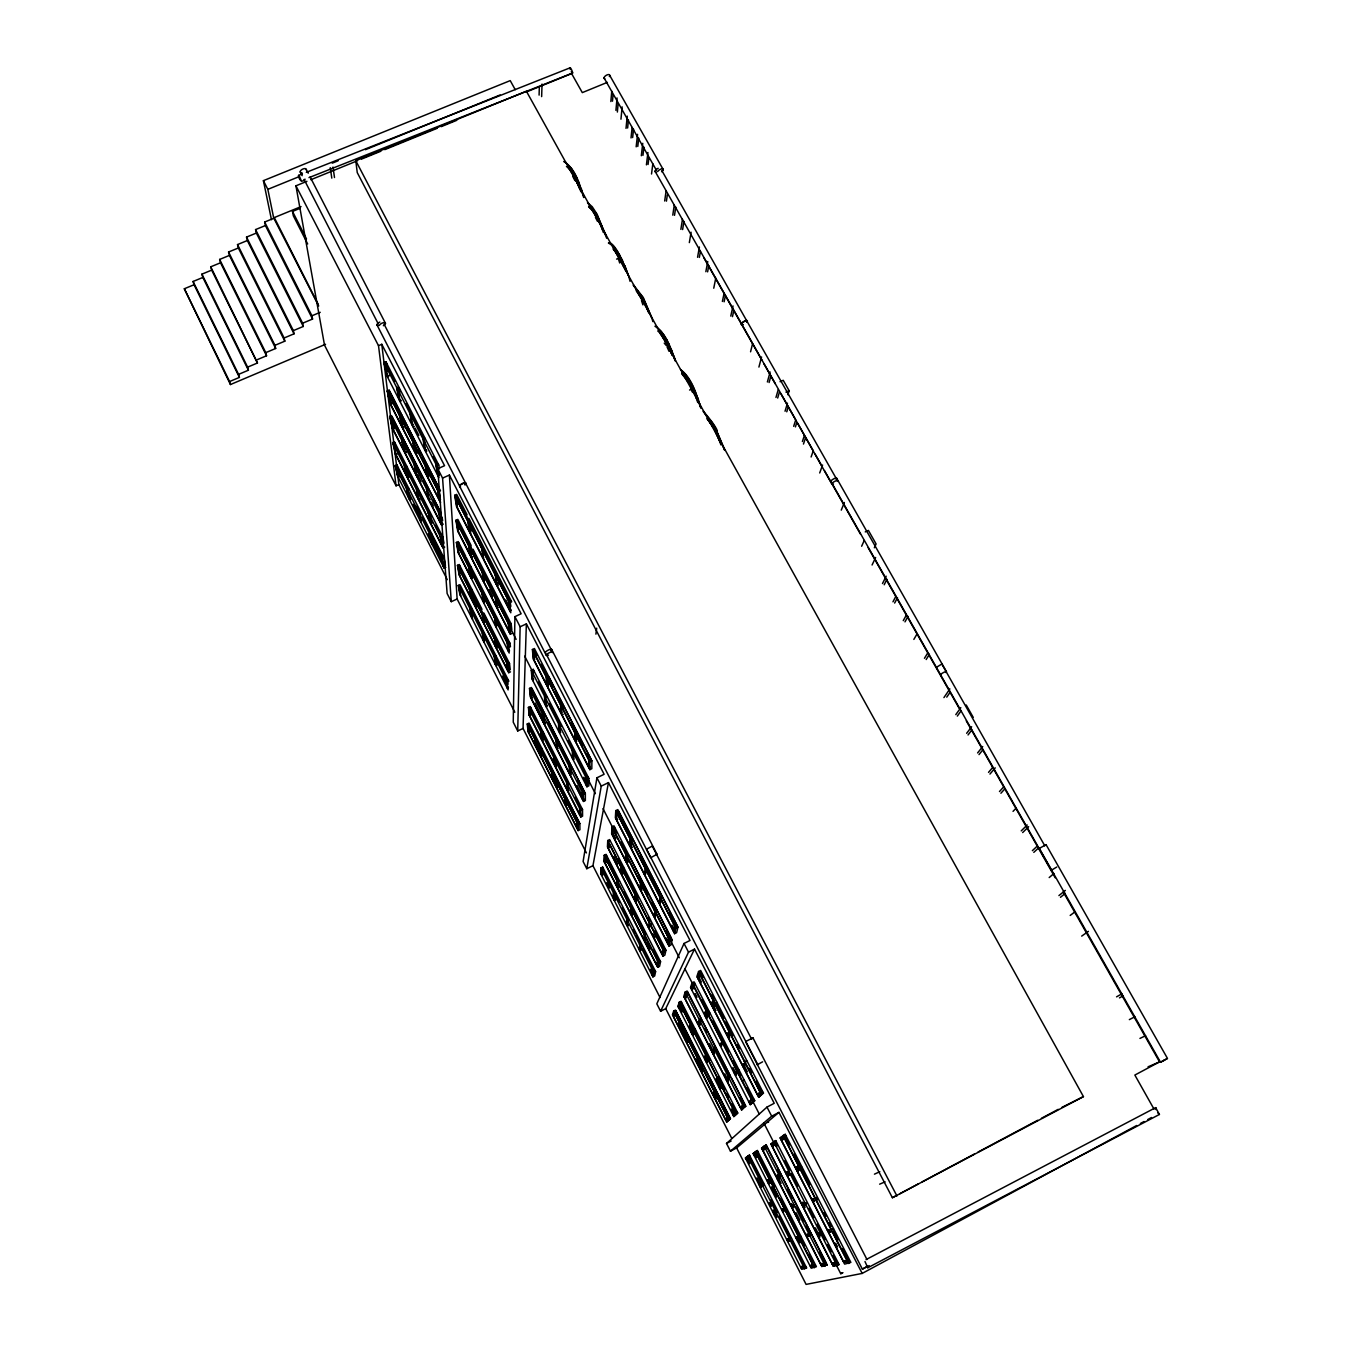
<?xml version="1.0" encoding="UTF-8"?>
<svg xmlns="http://www.w3.org/2000/svg" width="1352" height="1352" viewBox="0 0 1352 1352"><rect width="100%" height="100%" fill="white"/><g stroke="black" fill="none" stroke-linecap="round" stroke-linejoin="round"><path stroke-width="1.5" d="M586.92 786.779L532.063 679.11L531.285 670.288L533.229 669.358L588.88 778.414L588.847 785.833L586.92 786.779L586.954 776.994L582.036 767.53M588.137 777.231L586.177 778.194L586.193 785.056L587.326 784.498L587.343 777.62L569.648 742.958M589.066 767.885L589.1 760.568L547.205 678.687L547.729 687.036L589.066 767.885L590.249 767.311M589.827 769.677L533.212 658.897L532.418 649.501L534.412 648.538L591.889 760.787L591.821 768.697L589.827 769.677L589.894 759.334L588.695 759.925L588.661 766.956L589.844 766.381M449.388 475.059L457.128 599.004L451.281 601.674L442.577 478.101L449.388 475.059L521.128 613.774L514.909 616.647L513.253 722.188L517.715 730.976L523.055 728.441L526.367 623.88L520.131 626.77L517.715 730.976M539.093 95.113L539.33 86.731M541.645 96.617L542.034 84.061M600.896 868.001L600.71 873.662L652.881 976.888L654.672 975.992L655.602 971.632L602.688 867.105L600.896 868.001L653.777 972.544L652.881 976.888M601.961 870.451L601.775 875.42L602.84 874.913M602.553 870.891L602.688 867.105M603.972 861.241L604.209 855.258L606.051 854.346L660.57 961.745L659.556 966.376L657.714 967.305L603.972 861.241L605.797 860.345M616.58 883.278L618.405 886.895L617.323 887.436L604.445 862.035L604.682 856.357L606.524 855.444L606.152 862.525L605.071 863.049L605.29 857.793L606.389 857.236M605.527 861.494L605.78 855.816L618.827 881.521M607.741 840.538L607.437 846.927L662.936 956.117L664.829 955.171L665.961 950.236L609.634 839.592L607.741 840.538L664.018 951.2L662.936 956.117M612.017 826.799L611.645 833.592L668.953 946.028L670.913 945.048L672.164 939.809L613.977 825.835L612.017 826.799L670.169 940.806L668.953 946.028M627.041 860.751L625.875 861.325L612.152 834.404L612.507 827.982L614.484 827.018L614.281 830.229M614.332 828.945L613.166 829.52L612.828 835.485L613.977 834.911L615.887 838.663M613.504 830.618L613.673 827.407L616.461 832.866M615.785 810.608L615.363 817.842L674.58 933.691L676.608 932.677L677.977 927.066L617.813 809.611L615.785 810.608L675.915 928.097L674.58 933.691M615.887 818.687L616.309 811.825L618.337 810.828L632.719 838.916L631.891 839.322M630.59 844.256L629.407 844.848L616.58 819.785L616.985 813.414M615.194 899.486L615.549 894.551L619.317 901.987M617.087 881.014L616.715 886.033L617.796 885.492L618.185 880.473M616.039 897.491L616.275 894.196L614.484 895.092L614.146 900.009L615.92 899.131M617.323 887.436L617.729 882.079L604.682 856.357M657.021 965.717L617.813 888.315L618.202 883.093L657.934 961.424L657.021 965.717L658.12 965.159M618.185 888.94L618.574 883.954M620.602 872.412L621.024 867.071L608.856 843.158L608.586 848.769L620.602 872.412L621.717 871.854L622.157 866.514L621.024 867.071M652.137 846.132L646.543 849.208L757.779 1064.632M622.19 869.218L621.717 874.778L622.85 874.22M610.851 101.569L611.746 91.159M612.473 101.197L613.031 94.944M613.166 829.52L625.739 854.143L625.232 859.821L626.398 859.247M625.875 861.325L626.415 855.258M615.92 110.357L617.053 97.952M628.105 855.765L628.9 855.36L671.336 938.474L669.341 939.471L668.226 944.321L626.398 862.255L626.939 856.34M617.357 112.047L618.117 103.783M629.407 844.848L629.964 838.798L631.181 838.206L618.472 813.11M620.957 119.196L622.14 106.859M645.597 873.595L644.397 874.186L631.012 848.025L631.604 841.992M626.01 128.389L627.243 116.137M627.632 128.017L628.46 119.838M631.029 137.938L632.128 127.443M632.652 137.566L633.547 129.167M627.683 920.458L626.297 923.957L626.77 919.495L627.835 918.971M636.167 146.827L637.553 134.321M637.789 146.455L638.736 138.107M631.57 909.609L631.046 914.29L632.128 913.749M641.321 155.75L642.758 143.312M631.773 909.203L630.319 912.887L630.86 908.189L631.959 907.631L625.351 894.585M642.96 155.379L643.924 147.081M634.663 900.077L635.254 895.058L622.562 870.096L622.123 875.42L634.663 900.077L635.778 899.519M646.425 164.859L647.929 152.506M648.064 164.488L648.825 158.302M648.402 927.134L635.389 901.514L635.998 896.511L649.18 922.419L648.402 927.134L650.278 926.289M651.529 174.002L652.83 163.778M595.911 634.156L596.688 628.173M627.953 862.339L626.804 862.897L627.328 857.252L640.442 882.957L639.75 888.298L640.899 887.723L641.372 884.157M644.397 874.186L645.174 868.491M664.677 200.992L666.147 190.615M666.435 201.161L667.313 194.925M672.772 215.154L674.31 204.879M641 948.715L639.209 949.611L639.851 945.352M674.513 215.323L675.763 207.093M639.918 950.895L641.625 946.214L640.983 950.355M639.226 949.51L640.916 944.811M680.867 229.384L682.473 219.227M682.625 229.553L683.926 221.424M636.116 915.693L645.462 934.097L644.346 940.569L645.445 940.029M526.367 623.88L604.124 774.29L596.925 777.789L583.101 861.528L586.785 868.711L592.937 865.686L608.451 782.622L601.251 786.12L586.785 868.711M689.334 242.616L691.092 232.206M650.058 923.433L649.146 928.587L661.855 953.599L662.801 949.222L649.923 923.906L651.072 923.332L650.532 926.458M641.659 889.21L640.51 889.785L641.203 884.462L654.824 911.163L653.945 916.149L655.889 915.287M654.706 917.653L655.99 910.572M697.564 257.286L699.407 246.994M699.339 257.438L700.454 251.269M705.845 271.701L707.755 261.527M707.603 271.87L708.769 265.752M713.755 288.213L715.749 278.157M656.666 964.872L657.528 960.765M722.39 301.445L724.165 292.995M724.114 301.8L725.466 295.412M657.765 964.314L658.627 960.207M658.424 963.722L659.032 960.866M657.714 967.305L658.694 962.692L604.209 855.258M659.184 963.351L659.793 960.478L657.934 961.424M730.773 316.098L733.021 305.924M663.308 951.571L663.95 948.648L662.801 949.222M732.463 316.672L733.815 310.571M664.474 951.994L665.15 948.935L663.224 949.898L662.226 954.478L663.359 953.904M656.768 912.093L655.602 912.684L668.902 938.761L667.854 943.426L669.73 939.724M546.225 655.196L376.971 324.886M674.648 930.396L673.448 930.987L674.614 926.019L675.831 925.41M465.037 484.54A3.448 1.2 -27 0 0 465.815 483.61L384.086 324.142M750.563 351.824L752.523 343.915M758.911 367.085L761.565 356.962M570.274 69.527C569.074 63.206 575.242 77.148 571.254 71.69M767.378 381.974L770.116 371.986M769.085 382.548L770.741 376.566M775.963 397.471L778.245 389.596M777.687 398.046L779.394 392.148M787.929 394.767L789.145 390.728L783.214 380.301L780.053 381.703M672.502 1014.879L673.668 1011.026L675.476 1010.096L730.452 1118.679L726.683 1122.076L672.502 1014.879L674.293 1013.966M785.039 411.245L787.472 403.149M866.548 1266.03L867.798 1267.754L864.993 1261.551M786.763 411.819L787.979 407.78M674.107 1012.09L673.009 1015.741L674.8 1014.811L675.932 1011.161L674.107 1012.09L687.272 1038.082L685.988 1041.412L687.796 1040.499M674.073 1015.183L675.189 1011.533L688.354 1037.525M677.927 1006.361L679.194 1002.271L681.07 1001.325L737.753 1113.017L733.781 1116.6L677.927 1006.361L679.769 1005.415M793.692 426.319L795.584 420.354M795.415 426.911L796.683 422.939M685.21 991.996L683.808 996.373L741.572 1110.009L745.78 1106.223L687.137 991.016L685.21 991.996L743.837 1107.237L741.572 1110.009M699.322 1023.886L698.19 1024.478L684.349 997.252L685.684 993.128L687.627 992.148L701.654 1019.712L700.86 1020.101M685.481 996.678L686.833 992.537M687.627 992.148L686.258 996.289L684.349 997.252M802.395 441.512L804.339 435.614M803.46 444.064L805.437 438.166M693.559 985.946L694.556 983.022L692.562 984.019L691.092 988.413L693.052 987.416M945.792 672.519C948.597 669.426 937.899 675.07 941.398 674.885M692.258 987.822L693.745 983.428M698.578 971.496L696.888 976.448L758.692 1097.317L763.457 1093.075L700.64 970.449L698.578 971.496L761.362 1094.157L758.692 1097.317M693.458 987.653L694.387 984.949L691.818 989.613L692.985 989.022M711.608 1002.086L713.467 1005.685L712.25 1006.311L697.463 977.395L699.085 972.696M811.115 456.993L813.127 451.196M700.961 973.643L698.223 978.611L699.44 978.003M819.701 472.963L822.574 465.02M675.78 1012.902L673.668 1016.839L685.413 1040.06L687.678 1036.392M686.884 1043L689.182 1039.367L686.884 1043L699.119 1067.218L700.201 1066.66L696.432 1059.207M687.56 1041.784L689.571 1038.167L729.641 1117.31L726.024 1120.554L727.849 1119.608M692.511 1028.94L691.227 1032.235L693.627 1028.365L692.511 1028.94L680.259 1004.773L679.126 1008.355L680.225 1007.798M689.571 1038.167L688.286 1041.412L686.478 1042.324L687.745 1039.097L727.798 1118.273M695.182 1031.407L692.748 1035.26L693.863 1034.702M698.19 1024.478L699.711 1020.692M841.265 510.127L844.358 502.488M742.806 1107.389L740.879 1108.387L698.714 1025.424L700.218 1021.774M699.153 1026.134L700.59 1022.653M709.056 1011.431L707.062 1012.445L705.389 1016.451L706.555 1015.859L704.645 1012.124M713.298 1000.75L711.608 1004.773L714.532 1000.125L713.298 1000.75L699.745 974.268M707.113 1016.856L709.58 1012.53L707.907 1016.434L705.93 1017.448L707.569 1013.561L751.797 1100.241L749.532 1102.978L750.715 1102.37M712.25 1006.311L714.093 1002.018M759.182 1094.951L757.948 1095.576L712.825 1007.324L714.701 1002.829M716.239 1003.471L713.298 1008.085L714.498 1007.46M831.733 483.796L741.487 323.753A3.363 1.166 -30.3 0 1 745.341 321.117A3.363 1.166 -30.3 0 1 746.997 322.029M746.811 322.097A3.363 1.166 -30.3 0 0 747.183 321.607L661.888 170.622M861.647 546.242L864.215 540.496M608.451 782.622L690.027 940.451L684.028 943.476L656.818 1003.826L660.604 1011.245L665.725 1008.643L694.522 949.104L774.223 1103.3L766.973 1107.102L726.514 1143.454L730.469 1151.177L736.637 1147.916L778.955 1112.375L862.187 1273.415L1136.66 1125.506M874.338 547.763L876.096 543.96L868.423 530.44L865.246 531.911M660.604 1011.245L688.523 952.146L694.522 949.104M872.074 565.001L875.623 557.497M699.119 1067.218L700.488 1064.413M714.329 1092.889L712.521 1093.819L699.846 1068.638L702.296 1065.292L701.587 1066.593M702.296 1065.292L699.846 1068.638M707.958 1056.605L705.372 1060.154L706.471 1059.596M882.501 583.557L886.168 576.205M884.191 584.774L886.946 579.281M714.583 1050.149L712.96 1053.309L714.093 1052.718M892.962 601.826L895.801 596.452M894.652 603.06L897.508 597.685M722.424 1042.831L720.667 1046.194L721.833 1045.586M729.167 1031.745L727.258 1035.362L730.401 1031.12L729.167 1031.745L715.022 1004.097M731.229 1032.742L728.069 1036.967L729.286 1036.342M903.271 620.636L906.313 615.126M904.978 621.869L908.037 616.377M913.851 639.412L916.977 634.037M712.555 1093.768L714.076 1091.267M924.464 658.289L927.675 653.05M926.171 659.539L929.399 654.3M725.686 1119.743L728.458 1116.989L725.686 1119.743L713.264 1095.188L714.802 1092.72L715.884 1092.146L719.484 1099.244M715.884 1092.146L713.264 1095.188M719.213 1087.464L720.87 1084.811L707.603 1058.65L706.116 1061.607L707.603 1061.81L706.505 1062.385M722.745 1085.724L719.957 1088.935L721.072 1088.36M726.497 1079.961L730.3 1076.057L702.144 1020.777L701.367 1021.183M727.646 1079.369L729.455 1076.53L726.278 1070.294M729.083 1078.659L727.275 1081.482L728.424 1080.89M867.798 1267.754L1159.424 1114.454L1155.656 1107.626L1155.994 1109.553M734.66 1073.674L738.682 1069.55M732.936 1067.505L735.809 1073.133L737.82 1070.04L733.173 1060.779M737.448 1072.237L735.471 1075.229L736.637 1074.62M744.259 1061.236L745.932 1061.472L742.569 1065.325L744.563 1064.345M747.369 1071.866L743.735 1064.768L745.932 1061.472M650.92 857.658L657.021 854.194L656.514 854.937M943.933 697.598L949.864 688.895M946.755 697.142L950.338 691.937M1044.504 845.828L1046.228 844.611L1039.282 848.397M955.796 714.616L960.816 707.654M957.317 716.087L961.12 710.831M966.646 733.308L971.649 726.717M968.049 734.964L971.818 730.029M735.708 1111.276L732.75 1114.183L733.866 1113.609M726.683 1122.076L730.452 1118.679M742.501 1105.04L740.507 1107.525L741.657 1106.933M977.597 752.946L982.735 746.541M733.781 1116.6L737.753 1113.017M740.879 1108.387L744.918 1104.787L731.212 1077.865M979 754.602L982.87 749.819M768.629 1122.059L767.395 1122.464M750.242 1104.668L754.737 1100.68L694.066 981.856L692.055 982.853L690.517 987.501L750.242 1104.668L754.737 1100.68M757.948 1095.576L762.511 1091.554M988.532 772.381L992.486 767.733M989.951 774.071L995.224 767.868M1056.723 867.038L1051.957 869.928M999.483 791.545L1003.539 787.033M1000.902 793.235L1004.958 788.74M1013.037 811.369L1015.943 808.327M1021.233 830.872L1027.199 824.973M1022.67 832.562L1028.635 826.68M1032.37 850.662L1036.933 846.386M1033.79 852.368L1038.387 848.11M745.425 1158.005L749.464 1155.081L806.586 1267.922L801.719 1269.342L745.425 1158.005L749.464 1155.081M753.132 1153.577L757.39 1150.501L816.388 1266.706L811.217 1268.193L753.132 1153.577L757.39 1150.501M757.847 1151.583L753.706 1154.524L757.086 1151.972L771.198 1179.789M761.582 1148.152L766.111 1144.907L827.204 1264.914L821.729 1266.469L761.582 1148.152L766.111 1144.907M756.545 1153.966L754.45 1155.774L757.678 1153.374L756.545 1153.966L769.288 1179.096L767.023 1180.6L770.42 1178.505L769.288 1179.096M763.322 1148.541L765.79 1146.428M1049.186 877.566L1053.918 873.527M766.584 1146.023L762.173 1149.132L766.584 1146.023L781.186 1174.719L780.391 1175.141M730.469 1151.177L771.705 1116.194L778.955 1112.375M762.95 1150.434L766.398 1147.882L762.95 1150.434L775.963 1176.037L779.597 1173.823L777.704 1170.105M770.944 1144.012L775.761 1140.598L839.068 1264.543L833.221 1266.165L770.944 1144.012L775.761 1140.598M866.97 1259.506L752.929 1037.829L751.577 1038.809M771.569 1145.026L776.251 1141.747L771.569 1145.026L786.458 1174.263L788.47 1173.215M780.121 1137.945L785.242 1134.311L850.881 1262.413L844.645 1264.12L780.121 1137.945L785.242 1134.311M772.752 1144.417L775.423 1142.17L777.315 1145.871M1164.14 1060.374C1152.901 1066.035 1175.108 1054.644 1163.886 1060.289M797.427 1168.517L796.21 1169.176L780.763 1138.992L785.749 1135.494M774.848 1144.299L772.364 1146.361L773.564 1145.736M781.997 1138.35L784.887 1135.95M785.546 1137.488L781.608 1140.344L782.825 1139.702M757.188 1064.768L762.612 1061.827M1058.92 895.599L1065.359 890.41M1060.458 897.289L1065.292 893.402M1070.192 915.439L1075.144 911.704M869.218 1265.624L862.373 1269.122L867.477 1266.249M639.242 876.518L647.642 894.044M842.955 1272.654L840.741 1273.702L842.026 1272.857M1081.684 936.108L1088.428 931.359M745.831 1041.462L752.929 1037.829M775.963 1176.037L779.597 1173.823M762.207 1185.129L759.993 1186.583L761.818 1185.619M779.225 1175.75L776.572 1177.457L777.721 1176.865M771.688 1180.837L768.156 1182.966L769.271 1182.392M770.91 1182.273L768.612 1183.744L769.727 1183.152M788.52 1171.086L785.85 1172.792L787.033 1172.167M780.898 1176.223L781.693 1175.801L826.258 1263.326L824.281 1264.39L821.036 1264.864L777.13 1178.488L779.732 1176.848M798.457 1165.813L795.567 1167.638L799.708 1165.154L798.457 1165.813L784.295 1138.147M780.104 1177.71L777.603 1179.282L778.769 1178.674M786.458 1174.263L789.348 1172.438M796.21 1169.176L799.336 1167.215M838.071 1262.903L832.528 1264.492L787.05 1175.327L789.872 1173.57M842.617 1248.741L848.988 1261.179L847.721 1261.855L843.935 1262.396L796.818 1170.257L801.111 1167.722L809.713 1184.487M790.244 1174.466L787.54 1176.122L788.74 1175.496M742.806 1080.738L743.972 1080.062M1116.549 996.846L1121.957 993.788M1119.473 997.894L1123.089 995.866M1140.361 1123.512L1144.079 1121.518M1147.78 1119.524L1151.498 1117.513M844.797 1260.824L843.563 1261.501L848.431 1260.284M892.388 1197.72L1083.442 1096.607L526.401 91.243L355.779 160.702L357.249 172.6L892.388 1197.72L896.106 1195.726M899.841 1193.748L918.464 1183.811M922.199 1181.834L974.369 1154.033M978.087 1152.039L1037.711 1120.267M1041.429 1118.29L1058.21 1109.35M1061.928 1107.356L1083.442 1096.607M1063.23 891.948L1159.543 1061.895L1134.852 1075.06L1154.033 1109.147M802.919 1266.858L801.077 1267.838L805.707 1266.418M813.549 1266.199L815.476 1265.168L810.558 1266.638L813.549 1266.199L770.555 1181.428L772.448 1180.431M821.847 1263.393L820.681 1264.019L823.774 1263.545M821.036 1264.864L822.996 1263.816M821.729 1266.469L827.204 1264.914M832.528 1264.492L834.539 1263.41M836.719 1262.481L832.156 1263.613L836.719 1262.481L833.085 1255.383M833.221 1266.165L839.068 1264.543M843.935 1262.396L846.014 1261.281M786.695 1239.26L787.777 1238.686M789.162 1238.516L790.261 1237.925M788.875 1239.091L787.033 1240.071L791.478 1238.314M795.72 1237.215L796.835 1236.624L799.911 1242.809M788.926 1240.95L787.844 1241.525L790.328 1240.815M798.373 1236.421L799.505 1235.812M796.074 1238.043L799.928 1236.641L790.244 1217.544M797.257 1237.435L796.125 1238.026L799.928 1236.641M798.846 1237.215L800.773 1236.201M805.674 1234.477L810.152 1233.852M798.018 1238.956L796.903 1239.547L799.573 1238.787M808.547 1233.632L809.73 1233.007L806.13 1225.96M807.262 1234.697L806.029 1235.339L811.014 1233.396M816.608 1233.125L821.374 1232.449M816.98 1234.004L818.23 1233.345M822.286 1231.976L817.047 1233.987M827.441 1229.982L829.131 1230.202L827.813 1230.878L833.457 1228.748M819.058 1234.967L817.875 1235.61L821.002 1234.731M830.821 1229.002L832.528 1229.222M829.993 1231.892L828.759 1232.551L832.156 1231.604L847.18 1260.96M802.801 1203.077L801.601 1203.719L804.508 1202.418M815.053 1198.193L816.287 1197.534L811.893 1199.596L815.053 1198.193L800.266 1169.311L801.499 1168.652L797.325 1171.102L798.559 1170.46M806.553 1203.415L802.429 1205.325L806.553 1203.415L805.792 1204.919M802.868 1206.187L803.629 1204.7M814.428 1201.489L812.755 1201.252L817.166 1199.224L816.371 1200.779M726.514 1143.454L731.128 1141.02M774.24 1211.899L773.141 1212.474L776.538 1210.817L775.44 1211.392M774.983 1213.369L773.885 1213.944L777.299 1212.305M782.859 1209.043L781.726 1209.634L785.343 1207.894L780.594 1198.531M784.211 1208.485L785.343 1207.894M774.29 1214.721L775.372 1214.147M792.356 1205.392L791.19 1206.001L793.861 1204.767M783.619 1210.547L782.504 1211.139L784.988 1210.023M782.909 1211.95L784.025 1211.358M793.151 1206.947L791.985 1207.573L794.672 1206.356M763.593 1183.135L759.469 1185.603L760.551 1185.045L756.951 1177.93M771.958 1179.383L767.615 1181.969L768.73 1181.394M777.13 1178.488L779.073 1177.474M799.877 1168.381L801.973 1167.283M787.05 1175.327L789.061 1174.263M796.818 1170.257L798.035 1169.615M866.057 1259.591L1155.656 1107.626M780.763 1138.992L782.825 1137.911M749.921 1156.129L745.983 1158.934L747.808 1157.988M758.793 1094.022L757.576 1094.664L759.925 1091.824L745.543 1063.737L743.397 1066.931L744.614 1066.305M761.362 1094.157L763.457 1093.075M751.797 1100.241L753.824 1099.193M743.837 1107.237L745.78 1106.223M736.924 1111.614L733.105 1115.011L734.981 1114.048M1129.342 1019.628L1134.886 1016.772M720.464 1084.034L721.579 1083.459L718.013 1076.429M718.825 1086.687L719.923 1086.112M713.687 1090.506L715.157 1090.709M719.179 1087.515L721.038 1086.552M712.166 1093.007L713.248 1092.45L716.29 1098.601M700.218 1069.381L701.299 1068.824M744.749 1062.03L746.828 1060.965M742.13 1064.463L743.786 1064.7M736.215 1069.821L737.82 1070.04M734.254 1072.846L735.843 1073.066M727.883 1076.327L729.049 1075.736M734.626 1073.742L736.603 1072.711M726.092 1079.166L727.241 1078.575M726.463 1080.028L728.39 1079.031M722.83 1040.651L719.872 1044.64L721.038 1044.031M728.508 1037.812L729.708 1037.187M714.955 1048.037L712.2 1051.805L713.332 1051.231M713.366 1054.104L714.498 1053.512L709.428 1043.676M712.825 1007.324L714.87 1006.294L716.695 1002.102L714.616 1003.167M709.141 1013.865L706.386 1018.174L707.552 1017.583M700.133 1018.918L697.564 1023.025L698.714 1022.45M698.714 1025.424L700.623 1024.461M695.097 1029.142L693.221 1030.106L691.818 1033.638L692.934 1033.063L689.351 1026.033M693.711 1031.137L695.587 1030.173M694.201 1033.621L692.342 1034.567L694.337 1029.531L680.766 1002.795M687.272 1038.082L689.097 1037.153L675.932 1011.161M685.413 1040.06L686.478 1039.519L678.349 1023.447M687.458 994.007L685.058 998.418L686.191 997.844M697.463 977.395L699.491 976.364M664.018 951.2L665.961 950.236M658.694 962.692L660.57 961.745M653.726 970.111L651.867 974.538L652.932 973.998M654.858 970.398L653.033 971.311L652.222 975.35L654.013 974.437M653.777 972.544L655.602 971.632M643.958 933.995L645.056 933.455M646.222 933.725L644.329 934.756L643.637 939.167L645.462 938.339M643.265 938.423L644.735 938.609M639.479 944.626L640.544 944.085L636.065 935.229M675.915 928.097L677.977 927.066M638.854 948.8L640.29 948.986M668.902 938.761L670.085 938.17M670.169 940.806L672.164 939.809M660.841 899.114L662.058 898.505M631.418 915.034L632.499 914.493M659.049 903.001L661.06 902.004M628.545 920.34L627.463 920.881L626.99 925.309L628.055 924.785M654.419 910.352L655.585 909.778L651.934 902.595M654.824 911.163L656.818 910.065M627.362 926.036L628.41 925.512M648.791 921.642L649.923 921.084L648.014 917.332M640.442 882.957L641.608 882.383M614.146 897.272L613.081 897.796L613.385 893.064L614.467 892.54M614.737 898.641L613.673 899.164L614.011 894.094L615.819 893.199M640.899 890.562L642.065 889.988M635.254 895.058L636.403 894.483M635.389 901.514L636.505 900.956M659.624 896.731L660.841 896.122M660.063 897.424L661.28 896.832M626.398 862.255L628.342 861.292M623.61 867.207L621.683 868.153L621.227 873.882L622.342 873.324L622.833 867.595L618.337 858.773M617.729 882.079L619.571 881.149M645.969 870.046L647.169 869.437M617.813 888.315L618.895 887.774M609.059 847.18L607.944 847.721L608.214 841.671L610.124 840.741M632.415 840.454L633.243 840.048L677.115 925.714L676.287 926.12L669.713 913.31M631.249 845.828L630.066 846.403L630.674 839.93L616.309 811.825M631.79 846.774L630.59 847.349L631.215 841.045L675.07 926.745L673.837 931.934L675.037 931.325L671.927 925.072M631.012 848.025L632.212 847.434M604.445 862.035L606.271 861.139M625.739 854.143L626.905 853.568M603.144 868.17L601.353 869.066L601.167 874.423L602.231 873.899M616.58 819.785L617.763 819.194M612.152 834.404L613.318 833.846M580.701 808.209L579.619 808.75L579.704 814.563L580.768 814.039M581.816 808.445L579.974 809.341L580.059 815.425L581.14 814.884M580.752 817.03L580.684 810.473L582.526 809.578L530.237 706.521L528.412 707.383L529.173 715.225L580.752 817.03L582.577 816.135L582.526 809.578M578.081 822.168L577.017 822.692L577.118 828.201L578.166 827.678M577.372 823.283L540.344 750.073L540.901 756.63L577.473 829.013L577.372 823.283L579.163 822.405L541.408 749.549L571.203 808.462M578.149 830.584L578.048 824.382L579.839 823.503L529.038 723.1L527.263 723.962L528.024 731.364L578.149 830.584L579.923 829.705L579.839 823.503M568.753 784.633L567.654 785.174L567.891 791.258L579.704 814.563M586.954 776.994L585.788 777.569L585.805 784.16L586.937 783.585M566.843 789.179L568.279 789.382L567.198 790.041M588.88 778.414L586.92 779.377L531.285 670.288M567.891 791.258L568.955 790.734M564.375 797.697L565.423 797.173M566.032 803.781L564.984 804.288L564.73 798.39L566.505 797.393M564.73 798.39L565.778 797.883L555.182 776.91M566.454 799.218L565.406 799.725L565.643 805.488L566.691 804.964M583.472 792.137L582.34 792.678L582.391 798.88L583.506 798.339M564.629 803.46L565.677 802.953M583.489 801.432L583.439 794.452L585.348 793.523L531.387 687.509L529.511 688.405L530.288 696.736L583.489 801.432L585.365 800.519L585.348 793.523M564.984 804.153L566.032 803.646M582.78 799.759L582.712 793.286L584.622 792.356L545.278 715.073L543.403 715.968L543.943 723.354L582.78 799.759L583.878 799.218M542.034 733.375L542.777 741.69L554.421 764.691L555.503 764.167M568.279 789.382L568.06 783.264L566.961 783.788L567.198 789.906L555.114 766.026L556.179 765.502M573.468 750.597L573.637 757.492L572.487 758.049L572.318 751.154M555.469 766.736L556.534 766.229M572.504 758.202L573.637 757.644M574.363 758.928L573.231 759.486L573.062 752.608L574.211 752.05M553.221 773.04L552.174 773.564L552.562 779.597L553.61 779.09L553.221 773.04L541.763 750.394M568.905 766.263L570.037 765.722L548.219 722.712M553.188 775.592L553.898 774.375L552.833 774.882L553.221 780.898M589.1 760.568L591.111 759.587L549.199 677.724L548.388 678.112L552.495 686.309M591.889 760.787L589.878 761.767L532.418 649.501M569.124 772.769L570.24 772.229M569.496 773.513L570.612 772.972L570.409 766.466L569.293 767.006L569.496 773.513L571.372 772.736M553.576 781.591L554.624 781.084M571.321 774.358L570.206 774.899L570.003 768.426L571.135 767.868L571.22 771.113M566.606 783.078L567.688 782.538L542.963 733.663M540.901 753.943L539.854 754.45L539.33 748.163L540.377 747.656L533.043 733.173M574.363 731.939L575.563 731.364M557.784 741.64L556.669 742.18L557.024 748.957L558.139 748.417M557.041 742.924L558.156 742.383M529.494 724.182L527.719 725.044L528.446 732.057L540.462 755.836L541.51 755.329L541.087 750.259M574.532 739.307L576.104 739.51L576.003 734.001M540.901 756.63L541.949 756.123M574.938 740.237L576.915 739.29M576.865 740.981L575.682 741.555L575.546 734.22L576.729 733.646L582.661 745.053M555.131 757.779L554.033 758.303L554.421 764.691M571.93 750.394L573.079 749.819M528.987 732.953L528.328 726.43L529.392 725.923M562.077 712.082L560.894 712.639L560.556 704.95L561.756 704.392M543.487 722.526L542.913 714.938L544.805 714.025L531.894 688.658L530.018 689.554L530.745 697.446L543.487 722.526L544.586 721.985M543.943 723.354L545.802 722.458M562.043 714.87L563.226 714.312M528.024 731.364L529.764 730.519M545.414 723.388L544.315 723.928L543.791 716.864M528.446 732.057L529.477 731.55M541.898 731.719L540.817 732.243L541.358 738.885L542.439 738.378M543.234 732.294L541.408 733.173L541.983 740.321L543.048 739.798M560.438 725.061L559.289 725.601L559.627 732.801L560.776 732.243M543.707 733.308L541.882 734.187L542.422 741.133M559.677 726.379L560.827 725.821M542.253 735.049L543.335 734.525M530.745 697.446L531.843 696.922L531.302 690.99M532.434 697.852L531.336 698.376L530.66 691.041L531.775 690.517M545.633 696.043L544.484 696.601L545.008 704.105L546.157 703.564M547.053 696.635L546.259 697.024L538.654 682.101M530.592 709.428L529.511 709.935L530.187 716.83L541.358 738.885M546.799 705.085L545.667 705.626L545.11 697.564M547.29 705.93L546.14 706.488L545.616 698.646M529.173 715.225L530.981 714.346M530.677 715.411L529.612 715.918L528.885 708.499L530.711 707.62L531.066 711.338M1139.939 1038.42L1145.566 1035.716M507.203 680.005L506.155 680.495L507.068 687.509L508.115 687.019M508.251 680.174L506.493 681.019L507.439 688.337L508.47 687.847M460.001 584.622L458.243 585.433L459.866 594.441L508.115 689.909L507.101 682.016L508.859 681.171L460.474 585.703L458.717 586.514L460.255 595.066M533.736 670.541L531.792 671.471L532.519 679.836L533.668 679.295M533.601 672.468L532.451 673.026L533.127 680.8M547.746 684.028L546.563 684.585L546.039 676.591L547.239 676.017M548.405 685.599L547.239 686.157L546.681 677.572M495.052 663.714L496.421 663.9L495.39 664.39L494.342 657.14L496.083 656.142M495.407 664.542L497.147 663.714M497.063 665.167L496.032 665.657L495.001 658.424L496.032 657.934L496.809 663.359M507.794 662.311L506.713 662.818L507.642 670.22L508.707 669.713M507.051 663.359L470.428 591.162L471.51 590.655L508.115 662.835L509.079 670.575L508.014 671.082L507.051 663.359L508.859 662.497M510.515 671.86L508.724 672.705L507.676 664.356L509.501 663.494L483.898 613.064M546.563 684.585L534.31 660.604L533.634 652.323L534.817 651.765M534.851 659.083L533.685 659.641L532.942 650.718M494.207 638.161L495.288 637.654M494.545 638.685L496.353 637.84M509.721 623.238L470.817 547.036L469.685 547.56L471.172 557.159L509.569 632.482L510.701 631.959M496.302 639.665L495.238 640.172L496.285 647.828L497.35 647.321M471.155 545.532L457.821 519.405L455.911 520.283L457.703 530.998L510.329 634.223L512.222 633.327M495.288 645.833L496.336 645.327M495.66 646.695L496.691 646.019L495.643 638.347L494.562 638.854L495.626 646.526M509.197 649.957L508.098 650.481L507.135 642.606L508.251 642.082M509.349 642.268L507.49 643.146L508.47 651.36L509.569 650.853M465.764 556.365L458.243 541.577L456.385 542.439L458.125 552.545L509.197 653.05L508.132 644.177L510.008 643.282L466.372 557.717M494.004 656.464L495.052 655.957M496.066 605.831L497.181 605.29M496.454 606.744L497.553 606.017M511.174 610.411L510.008 610.952L508.977 601.674L510.972 600.744M498.263 607.403L497.13 607.927L496.015 599.308L497.147 598.767M467.082 514.757L456.655 494.393L454.678 495.305L456.553 506.696L510.786 612.76L509.67 602.738L511.664 601.792L468.975 518.475M483.881 615.177L482.799 615.684L483.999 623.576M494.257 617.273L495.356 616.749M497.198 575.986L496.032 576.527L497.181 585.703L509.603 610.005L510.769 609.465M495.728 617.458L496.809 625.604L495.711 626.128L494.612 617.982L496.454 616.918M495.745 626.297L496.826 625.79M483.948 634.037L482.901 634.527L484.084 642.014M508.217 623.221L509.349 622.68L510.312 631.046L509.18 631.57L508.217 623.221L496.015 599.308M510.498 622.866L508.572 623.779L509.569 632.482M510.329 634.223L509.248 624.81L511.174 623.897L473.065 549.267M471.882 591.534L470.817 592.041L472.152 600.187L473.2 599.697L476.935 607.065M496.083 583.54L497.232 582.999M483.593 549.402L482.427 549.943L483.746 559.424L496.454 584.284L497.62 583.743M496.488 584.486L498.432 583.574M471.848 597.009L470.783 597.5L469.448 589.337L470.513 588.83L459.646 567.418L458.582 567.908L460.035 576.29M484.151 600.727L483.07 601.234L481.819 592.818L482.917 592.294M497.181 585.703L498.347 585.163M472.473 598.429L471.409 598.936L459.528 575.479L457.939 566.454L459.731 565.626M484.827 602.046L483.746 602.569L482.495 594.153L483.61 593.646M508.014 671.082L471.831 599.68L472.896 599.189M482.867 594.863L483.965 594.356M470.952 608.349L469.904 608.839L471.206 616.563L472.237 616.073L471.594 612.202M494.933 597.178L496.066 596.654M495.271 597.719L497.198 596.823M472.169 608.839L470.428 609.651L471.814 617.948M496.421 606.558L495.305 597.922L496.438 597.381M507.997 684.18L507.541 680.529L471.916 610.141L470.868 610.614L472.237 618.692M472.287 610.986L471.24 611.459L472.541 619.182M471.223 575.259L470.124 575.766L468.738 567.096L469.837 566.589M471.138 567.08L469.279 567.941L470.766 577.253M483.391 580.988L482.106 572.065L483.255 571.524M472.287 577.524L471.206 578.031L469.752 568.972M484.084 582.34L482.816 573.451L483.948 572.91L484.709 578.25M483.188 574.178L484.32 573.637M460.373 587.444L459.342 587.934L460.745 595.86M494.917 574.346L496.083 573.789M495.271 574.887L497.249 573.958M471.831 599.68L469.972 590.165L471.763 589.32M470.124 575.766L459.055 553.999L457.534 545.093L458.632 544.586M442.476 556.99L441.445 557.463L443.05 565.727L444.081 565.237M443.473 557.125L441.732 557.937L443.422 566.556L444.436 566.082M458.852 526.3L458.227 522.514L457.094 523.038L458.666 532.485L470.073 554.827L468.637 545.65L469.769 545.11L471.51 557.666L472.625 557.142M444.115 568.127L442.29 558.832L444.031 558.021L396.88 464.818L395.156 465.595L397.539 475.938L444.115 568.127L445.822 567.333M458.903 529.088L457.567 520.959L470.327 545.971L469.195 546.495L470.733 556.365M471.223 547.966L470.09 548.49L482.106 572.065M482.799 550.687L483.982 550.146M471.172 557.159L472.304 556.635M508.724 672.705L459.122 574.853L457.449 565.339L459.257 564.511L482.005 609.33M441.462 524.897L439.501 514.47L441.36 513.625L391.505 415.639L389.68 416.45L392.266 428.026L441.462 524.897L443.287 524.069M429.716 534.26L430.747 533.787M430.004 534.733L431.744 533.922M431.694 535.679L430.663 536.153L432.386 544.619L433.417 544.146L432.724 540.766M469.972 532.739L468.367 522.244L469.55 521.703L456.385 495.998L457.551 503.214M470.428 533.55L468.874 523.325L470.057 522.785L510.16 601.116L510.769 606.693M441.242 536.22L440.194 536.71L442.239 546.293L443.287 545.802M440.498 537.183L442.273 536.355M470.462 523.748L469.296 524.306L470.766 534.057L483.019 558.021L481.701 548.523L482.867 547.982L483.391 551.768M444.707 547.104L442.949 547.915L441.073 538.096L442.865 537.268L394.429 441.783L392.655 442.594L395.494 454.052L396.525 453.579M431.44 542.743L432.471 542.27M431.812 543.588L433.536 542.794M441.867 545.431L442.915 544.94L442.239 541.442M458.734 542.727L456.892 543.588L458.531 553.171M440.515 499.48L439.4 499.987L437.592 490.185L425.863 467.184L426.995 466.66M420.033 512.628L419.002 513.101L420.861 521.788M457.077 497.62L455.911 498.144L457.551 508.183L469.279 531.15L467.792 521.365L468.958 520.824L469.854 526.705M428.145 512.932L429.192 512.442M428.432 513.405L430.223 512.577M430.173 514.385L429.125 514.875L430.916 523.815L431.964 523.325M421.266 520.097L420.235 520.571L418.376 511.867M439.704 512.577L438.606 513.084L440.735 523.224L441.817 522.717M438.91 513.557L440.008 513.05L435.902 505.107M429.936 521.889L430.984 521.416M431.322 522.075L430.274 522.548L428.483 513.608L429.53 513.118L430.612 518.492M430.325 522.751L432.082 521.94M440.346 522.328L441.428 521.821L440.735 518.12M409.453 496.725L408.439 497.198L406.462 488.292L407.493 487.818L409.065 494.95M408.659 488.241L406.935 489.018L409.048 498.601L410.062 498.127M439.248 475.279L438.099 475.803L436.138 464.919L438.099 464.023M418.207 490.759L417.143 491.249L419.069 500.426L420.117 499.936M417.481 491.908L418.545 491.435M426.505 489.137L428.347 488.292M427.638 488.849L426.539 489.356L428.415 498.854M428.297 490.168L427.215 490.658L429.074 500.139L430.156 499.648M409.436 499.294L410.45 498.82L409.639 495.102M410.738 499.26L409.724 499.733L407.375 489.982M437.592 490.185L438.724 489.678M419.475 498.702L418.444 499.175L416.5 489.982L417.565 489.508L418.326 493.176M438.521 491.604L440.431 490.725L389.123 390.17L387.247 391.015L389.934 403.268L440.549 502.657L438.521 491.604L387.247 391.015M428.466 499.074L429.497 498.364M397.37 465.899L395.646 466.693L397.894 476.479L399.584 475.701M399.364 476.749L398.35 477.205L396.254 468.096L397.285 467.64M405.313 465.358L404.265 465.848L406.327 475.245L407.358 474.772M406.529 465.781L404.755 466.592L407.341 477.391L442.239 546.293M405.211 467.572L406.986 466.761M406.648 467.961L405.583 468.434L407.628 477.847L408.676 477.374M415.317 464.615L414.219 465.122L416.23 474.856L417.312 474.366L421.03 481.819M415.233 467.099L416.315 466.592M397.539 475.938L399.246 475.16M424.832 465.139L425.948 464.615M428.246 475.397L427.131 475.904L425.187 465.848L427.029 464.75M406.952 476.681L408 476.208L404.468 469.245M407.341 477.391L409.098 476.597M386.773 375.602L438.876 477.611L436.78 465.865L438.724 464.97L385.895 361.728L383.951 362.589L387.162 376.177L389.072 375.315M417.971 475.65L416.889 476.141L414.878 466.406L415.977 465.916L417.16 471.763M417.227 476.817L418.309 476.327M426.776 475.211L427.891 474.687M427.181 476.124L428.28 475.617M428.922 476.715L427.807 477.222L425.863 467.184M874.44 1174.161L879.814 1171.711M393.145 443.709L394.919 442.898L395.697 446.363M402.71 439.839L401.628 440.329L403.775 450.317L404.839 449.827M439.806 510.836L404.417 441.276L402.592 442.104L404.823 452.531L440.735 523.224M404.079 442.51L402.98 443L405.127 452.988L406.191 452.498M416.365 452.092L415.267 452.599L413.171 442.29L414.303 441.783M413.543 442.983L414.658 442.476M422.652 438.707L424.19 438.893L423.024 439.434L425.069 450.115L426.201 449.608M422.973 439.18L424.934 438.302M406.327 475.245L395.967 454.779L396.998 454.306M404.823 452.531L406.631 451.703M415.706 450.774L414.591 451.281L412.495 440.955L400.936 418.275L402.051 417.768M415.622 453.292L416.72 452.785M425.103 450.351L426.252 449.844M426.894 450.96L425.762 451.483L423.734 440.803M391.928 418.647L390.846 419.137L393.111 429.328L394.176 428.837M401.764 426.1L399.533 415.537L400.648 415.03M403.538 427.147L402.44 427.638L390.305 403.825L387.77 392.215L389.646 391.37L401.933 415.436L400.04 416.298L402.862 428.381L439.806 500.916L437.913 490.675L439.045 490.168L422.483 457.669M400.53 417.329L402.406 416.484L438.91 488.021M411.025 415.96L411.819 414.726L410.653 415.25L412.833 426.201M392.638 428.584L390.187 417.616L392.012 416.788L403.944 440.262L402.119 441.09L404.417 451.805L392.638 428.584L394.429 427.773M402.862 428.381L403.961 427.874M413.29 424.342L412.157 424.849L409.96 413.881M413.205 426.911L414.337 426.404M397.758 387.264L396.609 387.787L398.958 399.009M391.911 404.079L390.812 404.569L388.446 393.787L389.562 393.28M398.046 390.593L399.212 390.069M389.934 403.268L391.793 402.423M390.305 403.825L391.421 403.335M400.784 400.091L399.634 400.615L397.133 388.548L399.077 387.669L399.905 391.691M400.074 401.358L401.206 400.851M388.801 376.414L387.669 376.921L385.185 365.462L386.334 364.939M716.915 431.491C735.235 476.665 716.273 427.249 711.642 421.976C689.605 395.359 717.219 425.795 717.304 431.322M384.492 363.84L386.435 362.978L387.754 369.147M707.045 418.562L714.025 428.263L719.94 441.834L713.907 428.314L716.509 432.454M785.968 392.148L789.145 390.728M697.666 398.248C694.658 388.531 689.368 375.721 680.495 369.552C691.227 379.084 696.398 393.415 700.184 406.901M699.356 403.572L698.038 398.079M306.938 181.32L295.936 185.815L324.514 345.132L396.068 485.824L398.874 484.591L397.336 472.017M451.281 601.674L447.123 593.494L437.744 468.722L444.555 465.696L381.771 344.287L378.509 345.69L396.068 485.824M681.678 373.22L688.388 380.487L696.077 396.22M688.016 380.656L690.669 384.306M689.554 390.035L692.866 388.565M692.613 388.683L696.297 397.927L694.894 393.111M683.571 374.943L685.853 377.394M685.751 377.428L688.388 380.487M670.322 350.726L672.214 355.272L668.412 346.18M675.121 360.883C670.862 348.546 666.857 333.792 654.943 326.238M673.397 355.627L671.69 350.1M661.652 335.076L659.539 332.626L666.181 342.276M656.886 327.133L661.601 331.882M661.229 332.051L664.187 335.583M663.883 338.253L667.956 344.659M663.815 335.735L666.806 339.96M666.502 341.853L668.294 346.382M664.238 343.138L666.35 345.554M666.435 340.129L669.341 344.861M633.581 285.086L643.298 297.558L651.968 318.261L642.927 297.727L633.209 285.238M645.191 303.693C653.303 322.182 637.924 288.331 644.921 303.811M642.893 304.859L641.49 300.499M648.723 312.87L646.932 308.273M636.2 290.494L638.381 292.826M624.894 265.685C636.336 298.843 618.371 241.366 608.772 242.87M623.627 266.445L625.79 270.873M1148.068 1066.812L1159.543 1061.895M608.4 243.022L612.321 245.405L617.543 251.438M623.999 266.293L617.306 254.21L619.605 257.826M617.171 251.59L620.078 255.697M616.58 259.111L619.858 257.708M619.706 255.849L622.562 260.497M619.706 262.998L618.337 258.688M619.486 257.877L622.005 261.849M605.78 234.893L596.773 214.478L587.478 202.665L592.193 206.687L597.145 214.326L606.693 238.273M613.25 248.852L617.425 254.176M879.645 1184.166L885.121 1181.851M325.545 344.287L230.448 384.543L229.586 381.551L239.405 377.394L238.577 374.369L248.413 370.211L247.602 367.152L257.455 362.995L210.76 266.8L220.528 262.778L219.649 259.432L229.417 255.41L228.572 252.013L238.358 247.991L237.53 244.577L247.331 240.538L246.537 237.09L256.356 233.068L255.579 229.586L265.415 225.547L264.654 222.032L274.507 218.01L318.092 304.115M598.378 219.142L594.457 212.974L598.733 220.849L594.559 212.923L588.61 206.4M600.71 225.091L603.398 232.561M602.603 229.62L598.716 220.663M256.677 359.919L266.53 355.762L265.786 352.635L275.656 348.478L274.929 345.335L284.816 341.177L284.123 338L294.026 333.826L293.367 330.632L303.27 326.457L302.628 323.212L312.549 319.055L311.94 315.776L264.654 222.032M590.486 207.752L596.688 216.878M580.988 191.798L574.093 175.726L567.891 167.192L570.003 169.811M583.675 197.51C579.805 184.937 575.969 168.814 563.7 161.496M582.729 194.113L581.326 188.638M311.94 315.776L320.221 312.312M570.172 169.169L572.014 172.633M565.389 161.97L572.031 169.338M571.981 172.177L574.076 176.081M571.659 169.49L574.499 173.462M579.771 188.756L573.992 175.777L576.104 180.019M574.127 173.614L576.932 178.177M576.459 179.664L578.031 184.311M576.56 178.346L579.231 183.314M230.448 384.543L184.328 288.753L194.063 284.731L193.099 281.469L202.851 277.447L201.921 274.152L211.672 270.13L210.76 266.8M318.7 305.991L273.662 217.824L301.006 206.619M607.369 82.354L582.306 92.612L571.592 73.566L526.841 91.801M307.665 243.951L293.316 215.762L292.505 211.419L300.296 208.225M310.825 179.731L357.536 160.719M361.423 159.13L380.875 151.221M384.779 149.633L437.321 128.237M441.208 126.649L456.773 120.311M271.465 219.7L263.403 180.661L510.228 80.613L515.23 89.671M273.662 217.824L267.848 189.348L299.079 176.656M332.254 163.169L338.118 160.787M365.446 149.683L500.122 94.961M301.158 180.745C296.122 166.059 298.893 187.201 305.079 179.191M308.983 177.636L572.724 72.991M298.505 175.422L302.409 173.884M306.312 172.329L569.919 67.887M862.187 1273.415L806.096 1284.4L736.637 1147.916M811.69 1266.047L814.698 1265.59M803.561 1268.362L806.586 1267.922M936.547 667.263L941.82 664.018L1044.471 845.22M1159.424 1114.454L1157.87 1112.966M566.454 166.465L568.127 167.732M588.897 206.991L590.621 208.326M681.847 373.845L690.348 384.728M657.714 330.936L659.641 332.575M613.385 249.427L615.363 251.658M683.943 374.774L686.123 377.276M636.437 291.035L644.819 304.014M707.282 419.086L711.693 424.798M617.678 254.058L615.16 251.185L621.633 262.187M640.831 295.818L638.262 292.877L642.775 299.637M661.838 335.533L664.001 338.625M572.234 172.076L574.363 175.608M714.295 428.145L711.608 424.443L713.957 428.567M641.558 297.051L643.045 299.519M609.803 75.526L663.291 169.676M1046.127 844.763L1167.503 1058.464M966.224 705L973.271 717.422M836.787 478.507L946.535 671.792M747.183 321.607L837.699 481.058M604.04 77.875L656.447 170.301M1039.232 848.245L1160.506 1062.199M655.044 171.231L741.487 323.753M1051.315 869.995L830.804 481.244A3.448 0.929 -29.6 0 0 830.787 481.532M704.037 258.063L761.869 360.139M763.948 363.772L775.304 383.833M781.219 394.277L795.635 419.695M797.68 423.328L813.127 450.588M815.188 454.221L822.388 466.93M824.45 470.564L860.48 534.141M868.136 547.661L959.227 708.414M966.274 720.836L1055.219 877.803M355.779 160.702L896.951 1195.996M684.028 943.476L688.523 952.146M596.925 777.789L601.251 786.12M766.973 1107.102L771.705 1116.194M690.297 384.458L692.477 388.886M595.455 217.385L597.5 221.373M572.859 176.588L574.887 180.543M306.279 169.456L308.222 173.208M310.149 176.977L385.455 323.297M295.936 185.815L378.509 345.69M514.909 616.647L520.131 626.77M437.744 468.722L442.577 478.101M551.717 649.552L657.072 854.346M465.815 483.61L551.599 650.38M652.424 846.335L751.627 1039.232M300.228 171.924L302.155 175.675M304.082 179.444L378.323 324.024M862.39 1269.156L745.628 1041.716M546.343 654.351L650.616 857.489M785.816 1137.742L789.5 1144.958M794.114 1153.949L800.57 1166.556M796.869 1159.627L798.762 1163.312M824.01 1212.44L825.92 1216.158M829.351 1223.036L831.159 1226.568M833.508 1230.979L838.071 1239.868M703.125 977.581L700.302 972.071L698.68 976.786L701.451 982.194M711.811 994.835L713.619 998.367M723.793 1018.225L715.85 1002.542L714.042 1006.716L715.952 1010.451M725.686 1021.909L732.801 1035.649M737.516 1044.842L739.392 1048.527M749.684 1068.587L751.577 1072.457M756.123 1081.194L761.159 1091.182M640.121 855.478L642.031 859.247M642.758 860.818L646.374 867.883L645.174 875.724L659.066 902.882L660.046 897.559L661.263 896.951L659.861 904.437L673.448 930.987M646.847 868.643L651.664 878.039M652.323 879.493L659.353 893.064M783.146 1135.41L848.769 1263.545M815.915 1199.883L831.277 1229.898M454.678 495.305L509.67 602.738M536.879 655.534L534.125 650.16L534.564 655.517M541.459 664.474L547.881 677.014L548.692 676.625L548.895 680.056M555.993 692.985L563.598 707.84M571.22 722.695L575.969 732.159M587.072 753.841L588.948 757.509M468.367 522.244L455.218 496.539L456.976 507.338M468.874 523.325L508.977 601.674M729.995 1033.367L744.715 1062.097M394.666 380.977L385.641 363.316L387.416 371.546M406.293 403.792L424.139 438.656M434.482 458.886L437.304 464.395M533.634 652.323L546.039 676.591M387.297 366.798L392.046 376.11M413.087 417.193L422.923 436.426M433.248 456.621L436.983 463.905M835.688 1243.198L837.581 1246.916M505.766 599.832L509.366 606.879M727.444 1032.928L729.37 1036.68M383.951 362.589L436.78 465.865M415.115 428.06L418.833 435.327M784.887 1160.692L789.619 1169.953M793.928 1178.505L797.731 1185.941M809.104 1208.249L813.853 1217.544M818.602 1226.839L820.495 1230.557M821.441 1232.416L825.159 1239.699M791.461 1173.823L797.156 1185.011M817.216 1224.287L820.934 1231.571M827.661 1244.736L831.277 1251.834M701.908 999.415L708.245 1011.854M717.219 1029.514L728.475 1051.586M738.817 1071.832L740.71 1075.533M748.281 1090.354L752.996 1099.615M712.791 1020.997L721.917 1038.86M724.047 1043.051L726.903 1048.662M734.542 1063.601L736.451 1067.336M746.963 1087.954L751.594 1097.013M621.109 841.941L627.598 854.667M666.891 931.782L670.524 938.879M773.733 1141.646L837.006 1265.641M263.403 180.661L267.848 189.348M549.622 703.699L561.063 726.125M671.674 942.817L679.295 957.774M685.025 968.995L759.182 1113.862M763.965 1123.258L775.49 1145.837M804.271 1202.249L806.198 1206.001M834.978 1262.413L840.741 1273.702M455.911 520.283L509.248 624.81M542.862 690.602L544.721 694.235M549.622 703.986L558.815 721.85M568.364 740.592L570.257 744.276M588.712 780.611L595.387 793.692M603.026 808.631L614.467 831.058M692.562 984.019L707.062 1012.445M457.094 523.038L468.637 545.65M482.816 573.451L495.305 597.922M509.467 626.28L516.126 639.344M524.694 656.142L532.316 671.082M405.431 424.258L401.645 416.822L402.423 420.506M407.324 427.976L414.895 442.814M418.427 449.861L420.303 453.545M802.277 1202.198L805.082 1207.691M815.357 1227.869L819.988 1236.945M489.154 589.54L492.719 596.553M695.114 993.433L697.024 997.168M666.536 938.136L669.392 943.747M388.446 393.787L399.533 415.537M413.171 442.29L425.187 465.848M584.25 778.313L586.041 781.828M583.675 777.332L587.326 784.498M415.182 449.912L417.058 453.579M292.505 211.419L306.498 238.898M787.523 1189.236L792.255 1198.531M796.97 1207.809L803.595 1220.822M819.735 1252.527L824.94 1262.92M470.851 568.448L508.589 642.622M705.119 1028.551L706.995 1032.235M714.498 1046.989L725.754 1069.094M740.085 1097.401L743.651 1104.432M623.694 869.539L638.228 897.948M655.01 930.937L664.373 949.324M764.15 1145.921L825.227 1265.979M456.385 542.439L508.132 644.177M531.133 689.013L544.028 714.397M577.574 780.408L583.844 792.745M457.534 545.093L468.738 567.096M481.819 592.818L470.141 569.868L471.527 578.538M482.495 594.153L494.612 617.982M507.135 642.606L495.305 619.334L496.404 627.463M529.511 688.405L583.439 794.452M778.296 1177.896L781.084 1183.389M791.342 1203.55L793.573 1207.775M796.007 1212.727L799.725 1220.062M403.2 440.6L391.269 417.126L393.702 428.111M403.673 441.614L409.69 453.562M410.383 454.779L421.807 477.391M423.632 480.974L427.283 488.173M433.333 499.902L435.243 503.671M469.026 571.186L470.918 574.887M724.74 1073.792L727.613 1079.437M613.808 856.509L617.594 863.979M634.274 896.697L636.184 900.449M653.202 933.928L655.044 937.561M389.68 416.45L439.501 514.47M535.088 703.074L541.865 716.611M576.949 785.428L581.985 795.483M592.937 865.686L660.029 997.522M665.725 1008.643L731.719 1138.316M398.874 484.591L447.275 579.653M457.128 599.004L514.808 712.25M523.055 728.441L586.413 852.926M431.423 502.285L433.316 506.003M772.634 1182.696L774.51 1186.414M782.064 1201.286L789.602 1216.158M791.495 1219.876L803.663 1243.857M800.705 1238.178L804.305 1245.276M808.817 1254.132L813.312 1263.005M694.827 1030.562L709.834 1060.137M722.019 1084.186L724.841 1089.746M726.734 1093.464L728.61 1097.165M732.007 1103.976L736.147 1112.02M623.965 891.745L634.24 912.008M653.607 950.169L658.137 959.075M633.057 909.795L645.445 934.198M755.498 1151.498L814.462 1267.737M457.449 565.339L507.676 664.356M529.967 707.975L542.49 732.649L542.76 736.232M575.192 797.325L581.073 808.8M679.194 1002.271L735.86 1113.997M457.939 566.454L469.972 590.165M694.066 1031.982L706.842 1057.179M721.613 1086.298L734.575 1111.868M528.412 707.383L580.684 810.473M754.805 1153.949L756.664 1157.599M771.603 1186.853L776.724 1197.078M405.803 466.102L394.209 443.236L395.375 448.408M406.259 467.082L431.356 516.582M435.716 525.303L440.329 534.395M689.537 1026.168L692.325 1031.677M716.137 1078.642L720.312 1086.89L716.577 1079.64M679.549 1006.665L682.219 1011.955M704.544 1055.912L707.316 1061.388M731.432 1108.944L734.22 1114.437M646.391 941.905L650.075 949.29M392.655 442.594L441.073 538.096M552.816 758.861L555.892 765.063M428.601 516.836L431.373 522.278M395.139 453.495L442.949 547.915M762.832 1183.541L749.16 1156.518L747.064 1158.377L749.768 1163.7M771.012 1199.9L775.625 1208.992M779.377 1216.293L790.717 1238.702M791.664 1240.578L804.947 1266.824M688.827 1038.539L697.294 1055.287M710.493 1081.347L712.369 1085.064M723.962 1108.116L728.88 1117.698M602.417 868.542L615.092 893.571M622.342 908.088L626.922 917.146M633.412 929.855L635.288 933.573M642.825 948.445L654.115 970.77M747.622 1156.044L804.727 1268.92M540.935 748.585L528.784 724.537L529.122 728.035M673.668 1011.026L728.61 1119.642M458.243 585.433L507.101 682.016M567.35 800.976L571.828 809.814M573.603 813.346L577.186 820.41M527.263 723.962L578.048 824.382M769.474 1202.604L771.333 1206.288M773.209 1209.989L776.927 1217.358M407.966 488.562L396.66 466.22L398.012 472.102M416.889 506.29L420.658 513.743M422.551 517.478L442.763 557.463M528.328 726.43L539.33 748.163M502.589 676.085L506.611 684.18M678.704 1024.36L687.053 1040.871M697.784 1061.996L702.432 1071.19M606.693 882.738L609.38 888.044M650.498 969.299L653.286 974.809M395.156 465.595L442.29 558.832M534.108 740.693L541.51 755.329M551.717 775.355L557.7 787.287M396.254 468.096L406.462 488.292M413.256 504.364L418.85 515.433M428.178 533.888L431.896 541.256M432.826 543.115L443.186 563.48M265.415 225.547L312.549 319.055M255.579 229.586L302.628 323.212M256.356 233.068L303.27 326.457M246.537 237.09L293.367 330.632M247.331 240.538L294.026 333.826M237.53 244.577L284.123 338M238.358 247.991L284.816 341.177M228.572 252.013L274.929 345.335M229.417 255.41L275.656 348.478M219.649 259.432L265.786 352.635M220.528 262.778L266.53 355.762M211.672 270.13L257.455 362.995M201.921 274.152L247.602 367.152M202.851 277.447L248.413 370.211M193.099 281.469L238.577 374.369M194.063 284.731L239.405 377.394M184.328 288.753L229.586 381.551M668.97 345.03L671.319 350.269M667.06 346.923L669.02 351.3M622.19 260.666L624.523 265.837M621.633 262.001L623.576 266.513M692.494 388.734L694.522 393.28M691.244 389.427L692.545 392.384M601.082 224.922L602.874 229.519M578.859 183.466L580.954 188.79M673.769 355.458L675.493 360.73M696.179 397.826L697.75 402.49M719.805 441.732L720.903 444.876M583.101 193.961L584.047 197.358M628.731 276.315L630.083 281.351M651.968 318.261L652.847 321.59M699.728 403.403L700.978 408.405M393.787 445.18L395.967 454.779M396.88 464.818L398.705 471.78M389.646 391.37L390.491 395.24M389.123 390.17L390.458 396.305M390.153 397.522L388.886 391.708L401.155 415.791L402.355 421.469M404.349 445.957L405.11 449.523M385.895 361.728L386.689 365.446M404.417 441.276L405.161 444.74M400.936 418.275L403.166 428.837M401.933 415.436L403.183 420.168M397.64 389.63L400.378 401.814M431.778 543.386L430.037 534.919L431.068 534.446L432.792 542.929M398.789 389.106L399.6 393.026M413.627 440.448L414.456 444.588M427.08 469.347L427.857 473.386M444.031 558.021L445.467 565.474M442.865 537.268L443.963 543.166M424.528 440.684L425.187 444.25M442.003 517.106L442.645 520.588M439.434 493.598L440.16 497.519M435.817 464.429L437.693 474.856L438.842 474.332L438.217 470.851M438.724 464.97L439.434 468.89M460.356 589.455L459.764 586.041L471.459 609.177L472.507 615.397M460.272 573.18L459.004 565.964L471.037 589.675L471.611 593.173M459.646 567.418L460.221 570.764M458.97 548.827L457.99 543.082L470.378 567.434L471.257 573.011M456.435 521.483L458.125 531.64M471.916 610.141L472.592 614.163M470.513 588.83L471.172 592.92M471.51 590.655L472.608 597.483M483.441 640.747L482.258 633.26L483.306 632.77L484.472 640.257M472.068 574.549L472.608 578.014M470.817 547.036L471.78 551.633M470.327 545.971L471.24 551.903M484.236 635.913L484.81 639.648M470.057 522.785L471.273 530.964M469.55 521.703L470.073 525.201M330.26 167.682L331.798 178.126M332.998 167.073L334.502 177.518M484.016 576.882L484.523 580.464M496.454 584.284L495.305 575.09L496.471 574.549L496.928 578.233M509.501 663.494L510.262 669.764M381.771 344.287L394.024 444.791M394.53 448.982L396.829 467.826M508.487 644.042L508.96 647.997M510.008 643.282L510.431 646.831M509.603 610.005L508.605 601.116L509.788 600.558L510.38 605.899M511.174 623.897L511.8 629.559M530.153 709.834L530.508 713.552M540.716 750.901L541.239 757.171M533.229 669.358L533.516 672.907M540.462 755.836L539.887 749.092L541.662 748.231L541.932 751.611M542.321 713.974L542.845 721.055L543.96 720.515L543.555 715.208M546.005 699.575L546.512 707.062M547.982 678.721L548.202 682.168M547.611 679.65L548.118 687.627M554.726 759.655L555.114 766.026M558.545 724.165L558.9 731.381L560.049 730.824L559.711 723.607M561.317 706.437L561.655 714.11M574.769 732.733L574.921 740.085M831.041 480.856A3.448 0.929 -29.6 0 1 835.401 478.152A3.448 0.929 -29.6 0 1 836.127 479.335M833.474 484.016A3.448 0.913 -29.6 0 1 831.97 483.408A3.448 0.913 -29.6 0 1 835.975 480.822A3.448 0.913 -29.6 0 1 837.48 481.43M743.144 324.666A3.363 1.166 -30.3 0 1 741.302 324.193M742.654 324.395A3.363 1.166 -30.3 0 1 741.792 323.162A3.363 1.166 -30.3 0 1 745.29 320.762A3.363 1.166 -30.3 0 1 747.369 321.168M657.63 171.636A3.295 1.403 -31 0 1 662.328 168.814A3.295 1.403 -31 0 1 661.635 171.738M604.783 78.805A3.245 1.538 -31.5 0 1 604.817 76.456A3.245 1.538 -31.5 0 1 608.687 74.563A3.245 1.538 -31.5 0 1 609.346 76.574M656.312 172.059A3.295 1.403 -31 0 1 655.196 170.741A3.295 1.403 -31 0 1 658.17 168.324M545.464 652.712A3.532 0.929 -27.2 0 1 547.273 650.667A3.532 0.929 -27.2 0 1 551.193 649.197A3.532 0.929 -27.2 0 1 550.737 650.735M548.506 655.128A3.532 0.929 -27.2 0 1 546.343 654.875A3.532 0.929 -27.2 0 1 550.281 652.323A3.532 0.929 -27.2 0 1 552.444 652.593M459.663 485.993A3.448 1.2 -27 0 1 464.209 483.171A3.448 1.2 -27 0 1 464.953 484.929M460.542 486.872A3.448 1.2 -27 0 1 459.579 486.365M460.119 486.45A3.448 1.2 -27 0 1 461.928 483.712A3.448 1.2 -27 0 1 465.916 483.222M378.002 325.562A3.38 1.436 -26.7 0 1 377.14 324.21A3.38 1.436 -26.7 0 1 379.861 322.063M379.354 325.477A3.38 1.436 -26.7 0 1 382.464 322.993A3.38 1.436 -26.7 0 1 385.421 323.162A3.38 1.436 -26.7 0 1 383.343 325.714M301.986 172.769A3.295 1.656 -26.5 0 1 300.381 171.096A3.295 1.656 -26.5 0 1 304.014 168.679A3.295 1.656 -26.5 0 1 306.262 169.946M614.839 895.92L614.518 900.635L615.566 900.111L615.904 895.396L614.839 895.92M679.65 1003.353L678.45 1007.223L680.293 1006.294L681.526 1002.407L679.65 1003.353M706.302 1011.228L704.747 1014.963L707.485 1010.62L706.302 1011.228M751.323 1099.446L749.16 1102.1L752.523 1098.838L751.323 1099.446M748.653 1158.461L746.71 1160.151L749.752 1157.887L748.653 1158.461M760.99 1182.865L758.894 1184.267L762.089 1182.29L760.99 1182.865M762.562 1185.941L760.432 1187.326L763.66 1185.366L762.562 1185.941M801.82 1266.452L800.739 1267.027L804.491 1266.03L801.82 1266.452M811.335 1265.218L810.22 1265.81L814.208 1264.779L811.335 1265.218M808.057 1236.286L806.89 1236.894L810.963 1235.441L808.057 1236.286M557.075 740.237L555.942 740.778L556.331 747.572L557.43 747.031L557.075 740.237M483.205 613.876L482.14 614.366L483.357 622.292L484.405 621.785L483.205 613.876"/></g></svg>
